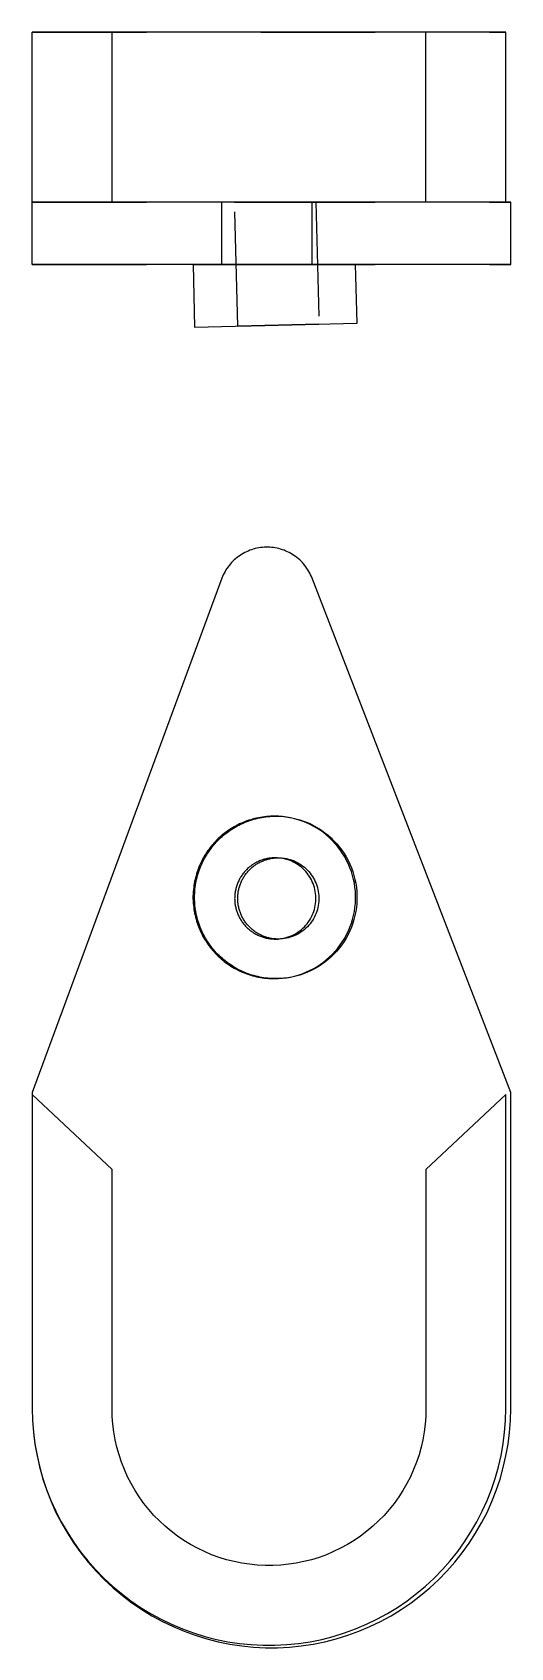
# Model space of a CAD drawing. Extents: x 0 to 1.57, y 0 to 1.41.
# Drawn here: x 0 to 0.418, y 0 to 1.413 of the extents above; entities that cross this region are included whole.
import ezdxf

# ---------------------------------------------------------------- set-up
doc = ezdxf.new("R2010")
doc.units = 0
doc.linetypes.add('HIDDEN', pattern=[0.04813, 0.032103, -0.016027])
for name, color, linetype in [('FRONT', 7, 'CONTINUOUS'), ('FRONT_HID', 7, 'HIDDEN'), ('TOP', 7, 'CONTINUOUS'), ('TOP_HID', 7, 'HIDDEN')]:
    doc.layers.add(name, color=color, linetype=linetype)

msp = doc.modelspace()

# ---------------------------------------------------------------- linework, layer by layer
at = {"layer": 'FRONT'}
for p, q in [((0, 1.264416), (0, 1.412854)), ((0.069737, 1.412854), (0, 1.412854)), ((0.344326, 1.412854), (0.069737, 1.412854)), ((0.069737, 1.264416), (0.069737, 1.412854)), ((0.414063, 1.412854), (0.344326, 1.412854)), ((0.344326, 1.264416), (0.344326, 1.412854)), ((0.414063, 1.264416), (0.414063, 1.412854)), ((0, 1.209729), (0, 1.264416)), ((0.165789, 1.264416), (0, 1.264416)), ((0.165789, 1.209729), (0.165789, 1.264416)), ((0.244737, 1.264416), (0.165789, 1.264416)), ((0.418421, 1.264416), (0.244737, 1.264416)), ((0.244737, 1.209729), (0.244737, 1.264416)), ((0.418421, 1.209729), (0.418421, 1.264416)), ((0.165789, 1.209729), (0, 1.209729)), ((0.140604, 1.209728), (0.140625, 1.209729)), ((0.140604, 1.209728), (0.141946, 1.155057)), ((0.244737, 1.209729), (0.165789, 1.209729)), ((0.418421, 1.209729), (0.244737, 1.209729)), ((0.284008, 1.158545), (0.282752, 1.209729)), ((0.141946, 1.155057), (0.284008, 1.158545))]:
    msp.add_line(p, q, dxfattribs=at)
at = {"layer": 'FRONT_HID', "linetype": 'HIDDEN'}
for p, q in [((0, 1.412854), (0.414063, 1.412854)), ((0, 1.264416), (0.418421, 1.264416)), ((0, 1.264416), (0.414063, 1.264416)), ((0.069737, 1.264416), (0, 1.264416)), ((0.344326, 1.264416), (0.069737, 1.264416)), ((0.179654, 1.155983), (0.176992, 1.264416)), ((0.176992, 1.264416), (0.248066, 1.264416)), ((0.248066, 1.264416), (0.176992, 1.264416)), ((0.248066, 1.264416), (0.250685, 1.157727)), ((0.414063, 1.264416), (0.344326, 1.264416)), ((0, 1.209729), (0.418421, 1.209729)), ((0.140625, 1.209729), (0.140604, 1.209728)), ((0.140625, 1.209729), (0.282752, 1.209729)), ((0.282752, 1.209729), (0.140625, 1.209729)), ((0.282752, 1.209729), (0.282752, 1.209729)), ((0.179654, 1.155983), (0.250685, 1.157727)), ((0.250685, 1.157727), (0.179654, 1.155983))]:
    msp.add_line(p, q, dxfattribs=at)
at = {"layer": 'TOP'}
for p, q in [((0.193313, 0.960821), (0.191773, 0.960335)), ((0.194871, 0.961247), (0.193313, 0.960821)), ((0.196444, 0.961614), (0.194871, 0.961247)), ((0.19803, 0.96192), (0.196444, 0.961614)), ((0.199626, 0.962166), (0.19803, 0.96192)), ((0.201231, 0.962351), (0.199626, 0.962166)), ((0.202842, 0.962474), (0.201231, 0.962351)), ((0.204456, 0.962536), (0.202842, 0.962474)), ((0.206071, 0.962536), (0.204456, 0.962536)), ((0.207685, 0.962474), (0.206071, 0.962536)), ((0.209295, 0.962351), (0.207685, 0.962474)), ((0.2109, 0.962166), (0.209295, 0.962351)), ((0.212496, 0.96192), (0.2109, 0.962166)), ((0.214082, 0.961614), (0.212496, 0.96192)), ((0.215655, 0.961247), (0.214082, 0.961614)), ((0.217213, 0.960821), (0.215655, 0.961247)), ((0.218754, 0.960335), (0.217213, 0.960821)), ((0.172195, 0.946627), (0.171212, 0.945345)), ((0.173227, 0.947869), (0.172195, 0.946627)), ((0.174305, 0.949072), (0.173227, 0.947869)), ((0.175428, 0.950233), (0.174305, 0.949072)), ((0.176595, 0.95135), (0.175428, 0.950233)), ((0.177803, 0.952421), (0.176595, 0.95135)), ((0.179052, 0.953446), (0.177803, 0.952421)), ((0.180339, 0.954422), (0.179052, 0.953446)), ((0.181662, 0.955349), (0.180339, 0.954422)), ((0.183019, 0.956224), (0.181662, 0.955349)), ((0.184409, 0.957047), (0.183019, 0.956224)), ((0.18583, 0.957816), (0.184409, 0.957047)), ((0.187278, 0.95853), (0.18583, 0.957816)), ((0.188753, 0.959189), (0.187278, 0.95853)), ((0.190252, 0.959791), (0.188753, 0.959189)), ((0.191773, 0.960335), (0.190252, 0.959791)), ((0.220274, 0.959791), (0.218754, 0.960335)), ((0.221773, 0.959189), (0.220274, 0.959791)), ((0.223248, 0.95853), (0.221773, 0.959189)), ((0.224697, 0.957816), (0.223248, 0.95853)), ((0.226117, 0.957047), (0.224697, 0.957816)), ((0.227507, 0.956224), (0.226117, 0.957047)), ((0.228864, 0.955349), (0.227507, 0.956224)), ((0.230188, 0.954422), (0.228864, 0.955349)), ((0.231474, 0.953446), (0.230188, 0.954422)), ((0.232723, 0.952421), (0.231474, 0.953446)), ((0.233931, 0.95135), (0.232723, 0.952421)), ((0.235098, 0.950233), (0.233931, 0.95135)), ((0.236221, 0.949072), (0.235098, 0.950233)), ((0.2373, 0.947869), (0.236221, 0.949072)), ((0.238331, 0.946627), (0.2373, 0.947869)), ((0.239314, 0.945345), (0.238331, 0.946627)), ((0.165789, 0.935461), (0, 0.485461)), ((0.166399, 0.936957), (0.165789, 0.935461)), ((0.167066, 0.938428), (0.166399, 0.936957)), ((0.167788, 0.939873), (0.167066, 0.938428)), ((0.168565, 0.941289), (0.167788, 0.939873)), ((0.169396, 0.942674), (0.168565, 0.941289)), ((0.170278, 0.944027), (0.169396, 0.942674)), ((0.171212, 0.945345), (0.170278, 0.944027)), ((0.240248, 0.944027), (0.239314, 0.945345)), ((0.241131, 0.942674), (0.240248, 0.944027)), ((0.241961, 0.941289), (0.241131, 0.942674)), ((0.242738, 0.939873), (0.241961, 0.941289)), ((0.24346, 0.938428), (0.242738, 0.939873)), ((0.244127, 0.936957), (0.24346, 0.938428)), ((0.244737, 0.935461), (0.244127, 0.936957)), ((0.418421, 0.485461), (0.244737, 0.935461)), ((0.185886, 0.678839), (0.185308, 0.678168)), ((0.18648, 0.679496), (0.185886, 0.678839)), ((0.187091, 0.680138), (0.18648, 0.679496)), ((0.187717, 0.680764), (0.187091, 0.680138)), ((0.187588, 0.677711), (0.188141, 0.678376)), ((0.188359, 0.681374), (0.187717, 0.680764)), ((0.188141, 0.678376), (0.188709, 0.679027)), ((0.189016, 0.681969), (0.188359, 0.681374)), ((0.188709, 0.679027), (0.189294, 0.679664)), ((0.189688, 0.682546), (0.189016, 0.681969)), ((0.189294, 0.679664), (0.189894, 0.680287)), ((0.190374, 0.683107), (0.189688, 0.682546)), ((0.189894, 0.680287), (0.190508, 0.680895)), ((0.191073, 0.683651), (0.190374, 0.683107)), ((0.190508, 0.680895), (0.191138, 0.681488)), ((0.191786, 0.684177), (0.191073, 0.683651)), ((0.191138, 0.681488), (0.191781, 0.682066)), ((0.191781, 0.682066), (0.192439, 0.682627)), ((0.192512, 0.684684), (0.191786, 0.684177)), ((0.192439, 0.682627), (0.19311, 0.683172)), ((0.19325, 0.685174), (0.192512, 0.684684)), ((0.19311, 0.683172), (0.193794, 0.683701)), ((0.194001, 0.685645), (0.19325, 0.685174)), ((0.193794, 0.683701), (0.194491, 0.684213)), ((0.194762, 0.686098), (0.194001, 0.685645)), ((0.194491, 0.684213), (0.1952, 0.684708)), ((0.195535, 0.686531), (0.194762, 0.686098)), ((0.1952, 0.684708), (0.195921, 0.685186)), ((0.196318, 0.686945), (0.195535, 0.686531)), ((0.195921, 0.685186), (0.196653, 0.685646)), ((0.197112, 0.687339), (0.196318, 0.686945)), ((0.196653, 0.685646), (0.197396, 0.686088)), ((0.197915, 0.687713), (0.197112, 0.687339)), ((0.197396, 0.686088), (0.19815, 0.686511)), ((0.198727, 0.688067), (0.197915, 0.687713)), ((0.19815, 0.686511), (0.198914, 0.686917)), ((0.199547, 0.688401), (0.198727, 0.688067)), ((0.198914, 0.686917), (0.199687, 0.687303)), ((0.200376, 0.688714), (0.199547, 0.688401)), ((0.199687, 0.687303), (0.20047, 0.687671)), ((0.201212, 0.689007), (0.200376, 0.688714)), ((0.20047, 0.687671), (0.201261, 0.688019)), ((0.202056, 0.689278), (0.201212, 0.689007)), ((0.201261, 0.688019), (0.202061, 0.688348)), ((0.202905, 0.689529), (0.202056, 0.689278)), ((0.202061, 0.688348), (0.202868, 0.688657)), ((0.202868, 0.688657), (0.203683, 0.688947)), ((0.203761, 0.689758), (0.202905, 0.689529)), ((0.203683, 0.688947), (0.204505, 0.689217)), ((0.204622, 0.689966), (0.203761, 0.689758)), ((0.204505, 0.689217), (0.205333, 0.689466)), ((0.205488, 0.690152), (0.204622, 0.689966)), ((0.205333, 0.689466), (0.206166, 0.689696)), ((0.206359, 0.690317), (0.205488, 0.690152)), ((0.206166, 0.689696), (0.207005, 0.689905)), ((0.207233, 0.690459), (0.206359, 0.690317)), ((0.207005, 0.689905), (0.207849, 0.690093)), ((0.208111, 0.690581), (0.207233, 0.690459)), ((0.207849, 0.690093), (0.208697, 0.690261)), ((0.208991, 0.69068), (0.208111, 0.690581)), ((0.208697, 0.690261), (0.209549, 0.690409)), ((0.209874, 0.690757), (0.208991, 0.69068)), ((0.209549, 0.690409), (0.210405, 0.690535)), ((0.210758, 0.690812), (0.209874, 0.690757)), ((0.210405, 0.690535), (0.211263, 0.690641)), ((0.211643, 0.690845), (0.210758, 0.690812)), ((0.211263, 0.690641), (0.212123, 0.690725)), ((0.212529, 0.690856), (0.211643, 0.690845)), ((0.212123, 0.690725), (0.212986, 0.690789)), ((0.2143, 0.690812), (0.212529, 0.690856)), ((0.212986, 0.690789), (0.213849, 0.690832)), ((0.216067, 0.69068), (0.2143, 0.690812)), ((0.217825, 0.690459), (0.216067, 0.69068)), ((0.219569, 0.690152), (0.217825, 0.690459)), ((0.221297, 0.689758), (0.219569, 0.690152)), ((0.223002, 0.689278), (0.221297, 0.689758)), ((0.224682, 0.688714), (0.223002, 0.689278)), ((0.226331, 0.688067), (0.224682, 0.688714)), ((0.227946, 0.687339), (0.226331, 0.688067)), ((0.229523, 0.686531), (0.227946, 0.687339)), ((0.231057, 0.685645), (0.229523, 0.686531)), ((0.232545, 0.684684), (0.231057, 0.685645)), ((0.233984, 0.683651), (0.232545, 0.684684)), ((0.23537, 0.682546), (0.233984, 0.683651)), ((0.236698, 0.681374), (0.23537, 0.682546)), ((0.237967, 0.680138), (0.236698, 0.681374)), ((0.239172, 0.678839), (0.237967, 0.680138)), ((0.240311, 0.677482), (0.239172, 0.678839)), ((0.178091, 0.664097), (0.177883, 0.663236)), ((0.17832, 0.664953), (0.178091, 0.664097)), ((0.178571, 0.665803), (0.17832, 0.664953)), ((0.178843, 0.666646), (0.178571, 0.665803)), ((0.179136, 0.667482), (0.178843, 0.666646)), ((0.179449, 0.668311), (0.179136, 0.667482)), ((0.179783, 0.669131), (0.179449, 0.668311)), ((0.180137, 0.669943), (0.179783, 0.669131)), ((0.180512, 0.670746), (0.180137, 0.669943)), ((0.180906, 0.671539), (0.180512, 0.670746)), ((0.180701, 0.663892), (0.180919, 0.664728)), ((0.181321, 0.672322), (0.180906, 0.671539)), ((0.180919, 0.664728), (0.181158, 0.665559)), ((0.181158, 0.665559), (0.181417, 0.666384)), ((0.181754, 0.673095), (0.181321, 0.672322)), ((0.181417, 0.666384), (0.181696, 0.667203)), ((0.181696, 0.667203), (0.181995, 0.668014)), ((0.182207, 0.673857), (0.181754, 0.673095)), ((0.181995, 0.668014), (0.182313, 0.668818)), ((0.182678, 0.674607), (0.182207, 0.673857)), ((0.182313, 0.668818), (0.182651, 0.669614)), ((0.182651, 0.669614), (0.183008, 0.670402)), ((0.183168, 0.675345), (0.182678, 0.674607)), ((0.183008, 0.670402), (0.183384, 0.67118)), ((0.183676, 0.67607), (0.183168, 0.675345)), ((0.183384, 0.67118), (0.183779, 0.671949)), ((0.184203, 0.676783), (0.183676, 0.67607)), ((0.183779, 0.671949), (0.184193, 0.672709)), ((0.184193, 0.672709), (0.184625, 0.673458)), ((0.184746, 0.677482), (0.184203, 0.676783)), ((0.184625, 0.673458), (0.185075, 0.674196)), ((0.185308, 0.678168), (0.184746, 0.677482)), ((0.185075, 0.674196), (0.185543, 0.674923)), ((0.185543, 0.674923), (0.186029, 0.675638)), ((0.186029, 0.675638), (0.186532, 0.676342)), ((0.186532, 0.676342), (0.187051, 0.677033)), ((0.187051, 0.677033), (0.187588, 0.677711)), ((0.241381, 0.67607), (0.240311, 0.677482)), ((0.24238, 0.674607), (0.241381, 0.67607)), ((0.243304, 0.673095), (0.24238, 0.674607)), ((0.244151, 0.671539), (0.243304, 0.673095)), ((0.24492, 0.669943), (0.244151, 0.671539)), ((0.245609, 0.668311), (0.24492, 0.669943)), ((0.246215, 0.666646), (0.245609, 0.668311)), ((0.246737, 0.664953), (0.246215, 0.666646)), ((0.247175, 0.663236), (0.246737, 0.664953)), ((0.177003, 0.656216), (0.176992, 0.65533)), ((0.176992, 0.65533), (0.177003, 0.654444)), ((0.177036, 0.657101), (0.177003, 0.656216)), ((0.177003, 0.654444), (0.177036, 0.653559)), ((0.177091, 0.657985), (0.177036, 0.657101)), ((0.177036, 0.653559), (0.177091, 0.652675)), ((0.177168, 0.658868), (0.177091, 0.657985)), ((0.177091, 0.652675), (0.177168, 0.651792)), ((0.177268, 0.659748), (0.177168, 0.658868)), ((0.177168, 0.651792), (0.177268, 0.650912)), ((0.177389, 0.660626), (0.177268, 0.659748)), ((0.177268, 0.650912), (0.177389, 0.650034)), ((0.177532, 0.6615), (0.177389, 0.660626)), ((0.177389, 0.650034), (0.177532, 0.64916)), ((0.177697, 0.66237), (0.177532, 0.6615)), ((0.177883, 0.663236), (0.177697, 0.66237)), ((0.179654, 0.65533), (0.179664, 0.656194)), ((0.179664, 0.654465), (0.179654, 0.65533)), ((0.179664, 0.656194), (0.179696, 0.657059)), ((0.179696, 0.653601), (0.179664, 0.654465)), ((0.179696, 0.657059), (0.179748, 0.657922)), ((0.179748, 0.652738), (0.179696, 0.653601)), ((0.179748, 0.657922), (0.179822, 0.658783)), ((0.179822, 0.651877), (0.179748, 0.652738)), ((0.179822, 0.658783), (0.179916, 0.659643)), ((0.179916, 0.651017), (0.179822, 0.651877)), ((0.179916, 0.659643), (0.180032, 0.6605)), ((0.180032, 0.65016), (0.179916, 0.651017)), ((0.180032, 0.6605), (0.180168, 0.661354)), ((0.180168, 0.649306), (0.180032, 0.65016)), ((0.180168, 0.661354), (0.180325, 0.662204)), ((0.180325, 0.662204), (0.180502, 0.66305)), ((0.180502, 0.66305), (0.180701, 0.663892)), ((0.247526, 0.6615), (0.247175, 0.663236)), ((0.24779, 0.659748), (0.247526, 0.6615)), ((0.247526, 0.64916), (0.24779, 0.650912)), ((0.247966, 0.657985), (0.24779, 0.659748)), ((0.24779, 0.650912), (0.247966, 0.652675)), ((0.248055, 0.656216), (0.247966, 0.657985)), ((0.247966, 0.652675), (0.248055, 0.654444)), ((0.248055, 0.654444), (0.248055, 0.656216)), ((0.177532, 0.64916), (0.177697, 0.648289)), ((0.177697, 0.648289), (0.177883, 0.647423)), ((0.177883, 0.647423), (0.178091, 0.646562)), ((0.178091, 0.646562), (0.17832, 0.645707)), ((0.17832, 0.645707), (0.178571, 0.644857)), ((0.178571, 0.644857), (0.178843, 0.644014)), ((0.178843, 0.644014), (0.179136, 0.643178)), ((0.179136, 0.643178), (0.179449, 0.642349)), ((0.179449, 0.642349), (0.179783, 0.641528)), ((0.179783, 0.641528), (0.180137, 0.640717)), ((0.180137, 0.640717), (0.180512, 0.639914)), ((0.180325, 0.648456), (0.180168, 0.649306)), ((0.180502, 0.64761), (0.180325, 0.648456)), ((0.180701, 0.646768), (0.180502, 0.64761)), ((0.180512, 0.639914), (0.180906, 0.63912)), ((0.180919, 0.645931), (0.180701, 0.646768)), ((0.180906, 0.63912), (0.181321, 0.638337)), ((0.181158, 0.6451), (0.180919, 0.645931)), ((0.181417, 0.644275), (0.181158, 0.6451)), ((0.181321, 0.638337), (0.181754, 0.637565)), ((0.181696, 0.643457), (0.181417, 0.644275)), ((0.181995, 0.642645), (0.181696, 0.643457)), ((0.181754, 0.637565), (0.182207, 0.636803)), ((0.182313, 0.641842), (0.181995, 0.642645)), ((0.182207, 0.636803), (0.182678, 0.636053)), ((0.182651, 0.641046), (0.182313, 0.641842)), ((0.183008, 0.640258), (0.182651, 0.641046)), ((0.182678, 0.636053), (0.183168, 0.635315)), ((0.183384, 0.63948), (0.183008, 0.640258)), ((0.183779, 0.638711), (0.183384, 0.63948)), ((0.184193, 0.637951), (0.183779, 0.638711)), ((0.184625, 0.637202), (0.184193, 0.637951)), ((0.185075, 0.636464), (0.184625, 0.637202)), ((0.185543, 0.635737), (0.185075, 0.636464)), ((0.241381, 0.63459), (0.24238, 0.636053)), ((0.24238, 0.636053), (0.243304, 0.637565)), ((0.243304, 0.637565), (0.244151, 0.63912)), ((0.244151, 0.63912), (0.24492, 0.640717)), ((0.24492, 0.640717), (0.245609, 0.642349)), ((0.245609, 0.642349), (0.246215, 0.644014)), ((0.246215, 0.644014), (0.246737, 0.645707)), ((0.246737, 0.645707), (0.247175, 0.647423)), ((0.247175, 0.647423), (0.247526, 0.64916)), ((0.183168, 0.635315), (0.183676, 0.63459)), ((0.183676, 0.63459), (0.184203, 0.633877)), ((0.184203, 0.633877), (0.184746, 0.633178)), ((0.184746, 0.633178), (0.185308, 0.632492)), ((0.185308, 0.632492), (0.185886, 0.631821)), ((0.186029, 0.635021), (0.185543, 0.635737)), ((0.185886, 0.631821), (0.18648, 0.631164)), ((0.186532, 0.634318), (0.186029, 0.635021)), ((0.18648, 0.631164), (0.187091, 0.630522)), ((0.187051, 0.633627), (0.186532, 0.634318)), ((0.187588, 0.632949), (0.187051, 0.633627)), ((0.187091, 0.630522), (0.187717, 0.629896)), ((0.188141, 0.632284), (0.187588, 0.632949)), ((0.187717, 0.629896), (0.188359, 0.629285)), ((0.188709, 0.631632), (0.188141, 0.632284)), ((0.188359, 0.629285), (0.189016, 0.628691)), ((0.189294, 0.630995), (0.188709, 0.631632)), ((0.189016, 0.628691), (0.189688, 0.628113)), ((0.189894, 0.630372), (0.189294, 0.630995)), ((0.189688, 0.628113), (0.190374, 0.627553)), ((0.190508, 0.629764), (0.189894, 0.630372)), ((0.190374, 0.627553), (0.191073, 0.627009)), ((0.191138, 0.629172), (0.190508, 0.629764)), ((0.191073, 0.627009), (0.191786, 0.626483)), ((0.191781, 0.628594), (0.191138, 0.629172)), ((0.192439, 0.628033), (0.191781, 0.628594)), ((0.191786, 0.626483), (0.192512, 0.625975)), ((0.19311, 0.627487), (0.192439, 0.628033)), ((0.192512, 0.625975), (0.19325, 0.625486)), ((0.193794, 0.626958), (0.19311, 0.627487)), ((0.19325, 0.625486), (0.194001, 0.625014)), ((0.194491, 0.626446), (0.193794, 0.626958)), ((0.194001, 0.625014), (0.194762, 0.624562)), ((0.1952, 0.625951), (0.194491, 0.626446)), ((0.194762, 0.624562), (0.195535, 0.624129)), ((0.195921, 0.625474), (0.1952, 0.625951)), ((0.195535, 0.624129), (0.196318, 0.623715)), ((0.196653, 0.625014), (0.195921, 0.625474)), ((0.196318, 0.623715), (0.197112, 0.623321)), ((0.197396, 0.624572), (0.196653, 0.625014)), ((0.197112, 0.623321), (0.197915, 0.622947)), ((0.19815, 0.624148), (0.197396, 0.624572)), ((0.197915, 0.622947), (0.198727, 0.622592)), ((0.198914, 0.623743), (0.19815, 0.624148)), ((0.198727, 0.622592), (0.199547, 0.622259)), ((0.199687, 0.623357), (0.198914, 0.623743)), ((0.199547, 0.622259), (0.200376, 0.621945)), ((0.20047, 0.622989), (0.199687, 0.623357)), ((0.200376, 0.621945), (0.201212, 0.621653)), ((0.201261, 0.622641), (0.20047, 0.622989)), ((0.202061, 0.622312), (0.201261, 0.622641)), ((0.202868, 0.622002), (0.202061, 0.622312)), ((0.203683, 0.621713), (0.202868, 0.622002)), ((0.204505, 0.621443), (0.203683, 0.621713)), ((0.223002, 0.621381), (0.224682, 0.621945)), ((0.224682, 0.621945), (0.226331, 0.622592)), ((0.226331, 0.622592), (0.227946, 0.623321)), ((0.227946, 0.623321), (0.229523, 0.624129)), ((0.229523, 0.624129), (0.231057, 0.625014)), ((0.231057, 0.625014), (0.232545, 0.625975)), ((0.232545, 0.625975), (0.233984, 0.627009)), ((0.233984, 0.627009), (0.23537, 0.628113)), ((0.23537, 0.628113), (0.236698, 0.629285)), ((0.236698, 0.629285), (0.237967, 0.630522)), ((0.237967, 0.630522), (0.239172, 0.631821)), ((0.239172, 0.631821), (0.240311, 0.633178)), ((0.240311, 0.633178), (0.241381, 0.63459)), ((0.201212, 0.621653), (0.202056, 0.621381)), ((0.202056, 0.621381), (0.202905, 0.621131)), ((0.202905, 0.621131), (0.203761, 0.620902)), ((0.203761, 0.620902), (0.204622, 0.620694)), ((0.205333, 0.621193), (0.204505, 0.621443)), ((0.204622, 0.620694), (0.205488, 0.620508)), ((0.206166, 0.620964), (0.205333, 0.621193)), ((0.205488, 0.620508), (0.206359, 0.620343)), ((0.207005, 0.620755), (0.206166, 0.620964)), ((0.206359, 0.620343), (0.207233, 0.6202)), ((0.207849, 0.620566), (0.207005, 0.620755)), ((0.207233, 0.6202), (0.208111, 0.620079)), ((0.208697, 0.620398), (0.207849, 0.620566)), ((0.208111, 0.620079), (0.208991, 0.61998)), ((0.209549, 0.620251), (0.208697, 0.620398)), ((0.208991, 0.61998), (0.209874, 0.619903)), ((0.210405, 0.620125), (0.209549, 0.620251)), ((0.209874, 0.619903), (0.210758, 0.619848)), ((0.211263, 0.620019), (0.210405, 0.620125)), ((0.210758, 0.619848), (0.211643, 0.619815)), ((0.212123, 0.619934), (0.211263, 0.620019)), ((0.211643, 0.619815), (0.212529, 0.619804)), ((0.212986, 0.619871), (0.212123, 0.619934)), ((0.212529, 0.619804), (0.2143, 0.619848)), ((0.213849, 0.619828), (0.212986, 0.619871)), ((0.2143, 0.619848), (0.216067, 0.61998)), ((0.216067, 0.61998), (0.217825, 0.6202)), ((0.217825, 0.6202), (0.219569, 0.620508)), ((0.219569, 0.620508), (0.221297, 0.620902)), ((0.221297, 0.620902), (0.223002, 0.621381)), ((0, 0.485461), (0, 0.483734)), ((0, 0.483734), (0, 0.209145)), ((0.069737, 0.418356), (0, 0.483734)), ((0.414063, 0.483734), (0.344326, 0.418356)), ((0.414063, 0.209145), (0.414063, 0.483734)), ((0.418421, 0.209145), (0.418421, 0.485461)), ((0.069737, 0.209145), (0.069737, 0.418356)), ((0.344326, 0.418356), (0.344326, 0.209145)), ((0, 0.209145), (0.00026, 0.198717)), ((0, 0.209145), (0.000257, 0.198826)), ((0.000257, 0.198826), (0.001029, 0.188532)), ((0.00026, 0.198717), (0.00104, 0.188315)), ((0.069908, 0.202302), (0.069737, 0.209145)), ((0.070419, 0.195475), (0.069908, 0.202302)), ((0.344155, 0.202302), (0.343643, 0.195475)), ((0.344326, 0.209145), (0.344155, 0.202302)), ((0.413034, 0.188532), (0.413805, 0.198826)), ((0.413805, 0.198826), (0.414063, 0.209145)), ((0.417381, 0.188315), (0.418161, 0.198717)), ((0.418161, 0.198717), (0.418421, 0.209145)), ((0.001029, 0.188532), (0.002312, 0.178289)), ((0.00104, 0.188315), (0.002337, 0.177964)), ((0.07127, 0.188683), (0.070419, 0.195475)), ((0.072459, 0.181941), (0.07127, 0.188683)), ((0.342792, 0.188683), (0.341603, 0.181941)), ((0.343643, 0.195475), (0.342792, 0.188683)), ((0.41175, 0.178289), (0.413034, 0.188532)), ((0.416084, 0.177964), (0.417381, 0.188315)), ((0.002312, 0.178289), (0.004105, 0.168123)), ((0.002337, 0.177964), (0.004148, 0.167691)), ((0.073982, 0.175267), (0.072459, 0.181941)), ((0.075836, 0.168677), (0.073982, 0.175267)), ((0.34008, 0.175267), (0.338226, 0.168677)), ((0.341603, 0.181941), (0.34008, 0.175267)), ((0.409958, 0.168123), (0.41175, 0.178289)), ((0.414273, 0.167691), (0.416084, 0.177964)), ((0.004105, 0.168123), (0.006402, 0.158059)), ((0.004148, 0.167691), (0.006469, 0.157521)), ((0.006402, 0.158059), (0.009198, 0.148122)), ((0.006469, 0.157521), (0.009295, 0.14748)), ((0.078017, 0.162188), (0.075836, 0.168677)), ((0.080518, 0.155816), (0.078017, 0.162188)), ((0.083333, 0.149576), (0.080518, 0.155816)), ((0.333545, 0.155816), (0.330729, 0.149576)), ((0.336046, 0.162188), (0.333545, 0.155816)), ((0.338226, 0.168677), (0.336046, 0.162188)), ((0.404865, 0.148122), (0.407661, 0.158059)), ((0.407661, 0.158059), (0.409958, 0.168123)), ((0.409126, 0.14748), (0.411952, 0.157521)), ((0.411952, 0.157521), (0.414273, 0.167691)), ((0.009198, 0.148122), (0.012486, 0.138337)), ((0.009295, 0.14748), (0.012617, 0.137591)), ((0.086456, 0.143484), (0.083333, 0.149576)), ((0.089879, 0.137555), (0.086456, 0.143484)), ((0.327606, 0.143484), (0.324183, 0.137555)), ((0.330729, 0.149576), (0.327606, 0.143484)), ((0.401577, 0.138337), (0.404865, 0.148122)), ((0.405804, 0.137591), (0.409126, 0.14748)), ((0.012486, 0.138337), (0.016257, 0.128727)), ((0.012617, 0.137591), (0.016428, 0.127881)), ((0.016257, 0.128727), (0.020503, 0.119318)), ((0.016428, 0.127881), (0.020718, 0.118372)), ((0.093593, 0.131805), (0.089879, 0.137555)), ((0.097589, 0.126247), (0.093593, 0.131805)), ((0.320469, 0.131805), (0.316473, 0.126247)), ((0.324183, 0.137555), (0.320469, 0.131805)), ((0.39356, 0.119318), (0.397806, 0.128727)), ((0.397703, 0.118372), (0.401993, 0.127881)), ((0.397806, 0.128727), (0.401577, 0.138337)), ((0.401993, 0.127881), (0.405804, 0.137591)), ((0.020503, 0.119318), (0.025212, 0.110132)), ((0.020718, 0.118372), (0.025477, 0.10909)), ((0.101858, 0.120894), (0.097589, 0.126247)), ((0.106387, 0.115762), (0.101858, 0.120894)), ((0.111167, 0.110861), (0.106387, 0.115762)), ((0.307675, 0.115762), (0.302895, 0.110861)), ((0.312205, 0.120894), (0.307675, 0.115762)), ((0.316473, 0.126247), (0.312205, 0.120894)), ((0.388851, 0.110132), (0.39356, 0.119318)), ((0.392944, 0.10909), (0.397703, 0.118372)), ((0.025212, 0.110132), (0.030373, 0.101192)), ((0.025477, 0.10909), (0.030693, 0.100056)), ((0.030373, 0.101192), (0.035974, 0.092521)), ((0.030693, 0.100056), (0.036353, 0.091293)), ((0.116185, 0.106205), (0.111167, 0.110861)), ((0.12143, 0.101804), (0.116185, 0.106205)), ((0.126887, 0.097671), (0.12143, 0.101804)), ((0.292633, 0.101804), (0.287176, 0.097671)), ((0.297877, 0.106205), (0.292633, 0.101804)), ((0.302895, 0.110861), (0.297877, 0.106205)), ((0.378088, 0.092521), (0.383689, 0.101192)), ((0.382068, 0.091293), (0.387728, 0.100056)), ((0.383689, 0.101192), (0.388851, 0.110132)), ((0.387728, 0.100056), (0.392944, 0.10909)), ((0.035974, 0.092521), (0.042, 0.084139)), ((0.036353, 0.091293), (0.042442, 0.082823)), ((0.132543, 0.093815), (0.126887, 0.097671)), ((0.138384, 0.090245), (0.132543, 0.093815)), ((0.144396, 0.086971), (0.138384, 0.090245)), ((0.150564, 0.084001), (0.144396, 0.086971)), ((0.269666, 0.086971), (0.263499, 0.084001)), ((0.275678, 0.090245), (0.269666, 0.086971)), ((0.28152, 0.093815), (0.275678, 0.090245)), ((0.287176, 0.097671), (0.28152, 0.093815)), ((0.372063, 0.084139), (0.378088, 0.092521)), ((0.375979, 0.082823), (0.382068, 0.091293)), ((0.042, 0.084139), (0.048436, 0.076068)), ((0.042442, 0.082823), (0.048946, 0.074668)), ((0.048436, 0.076068), (0.055267, 0.068328)), ((0.048946, 0.074668), (0.055848, 0.066846)), ((0.156872, 0.081342), (0.150564, 0.084001)), ((0.163305, 0.079), (0.156872, 0.081342)), ((0.169846, 0.076983), (0.163305, 0.079)), ((0.17648, 0.075293), (0.169846, 0.076983)), ((0.18319, 0.073937), (0.17648, 0.075293)), ((0.18996, 0.072917), (0.18319, 0.073937)), ((0.196771, 0.072235), (0.18996, 0.072917)), ((0.203608, 0.071894), (0.196771, 0.072235)), ((0.210454, 0.071894), (0.203608, 0.071894)), ((0.217291, 0.072235), (0.210454, 0.071894)), ((0.224103, 0.072917), (0.217291, 0.072235)), ((0.230872, 0.073937), (0.224103, 0.072917)), ((0.237582, 0.075293), (0.230872, 0.073937)), ((0.244216, 0.076983), (0.237582, 0.075293)), ((0.250758, 0.079), (0.244216, 0.076983)), ((0.257191, 0.081342), (0.250758, 0.079)), ((0.263499, 0.084001), (0.257191, 0.081342)), ((0.358796, 0.068328), (0.365626, 0.076068)), ((0.362573, 0.066846), (0.369475, 0.074668)), ((0.365626, 0.076068), (0.372063, 0.084139)), ((0.369475, 0.074668), (0.375979, 0.082823)), ((0.055267, 0.068328), (0.062474, 0.060939)), ((0.055848, 0.066846), (0.063132, 0.059379)), ((0.062474, 0.060939), (0.070042, 0.053917)), ((0.063132, 0.059379), (0.070779, 0.052283)), ((0.344021, 0.053917), (0.351588, 0.060939)), ((0.347642, 0.052283), (0.355289, 0.059379)), ((0.351588, 0.060939), (0.358796, 0.068328)), ((0.355289, 0.059379), (0.362573, 0.066846)), ((0.070042, 0.053917), (0.077949, 0.047282)), ((0.070779, 0.052283), (0.07877, 0.045578)), ((0.077949, 0.047282), (0.086178, 0.041049)), ((0.07877, 0.045578), (0.087085, 0.03928)), ((0.327884, 0.041049), (0.336113, 0.047282)), ((0.331336, 0.03928), (0.339651, 0.045578)), ((0.336113, 0.047282), (0.344021, 0.053917)), ((0.339651, 0.045578), (0.347642, 0.052283)), ((0.086178, 0.041049), (0.094707, 0.035234)), ((0.087085, 0.03928), (0.095704, 0.033403)), ((0.094707, 0.035234), (0.103516, 0.029851)), ((0.095704, 0.033403), (0.104605, 0.027964)), ((0.103516, 0.029851), (0.112581, 0.024914)), ((0.301481, 0.024914), (0.310547, 0.029851)), ((0.310547, 0.029851), (0.319355, 0.035234)), ((0.313816, 0.027964), (0.322717, 0.033403)), ((0.319355, 0.035234), (0.327884, 0.041049)), ((0.322717, 0.033403), (0.331336, 0.03928)), ((0.104605, 0.027964), (0.113766, 0.022975)), ((0.112581, 0.024914), (0.121882, 0.020435)), ((0.113766, 0.022975), (0.123165, 0.018449)), ((0.121882, 0.020435), (0.131394, 0.016426)), ((0.123165, 0.018449), (0.132777, 0.014397)), ((0.131394, 0.016426), (0.141095, 0.012895)), ((0.132777, 0.014397), (0.14258, 0.010829)), ((0.272968, 0.012895), (0.282668, 0.016426)), ((0.275841, 0.010829), (0.285644, 0.014397)), ((0.282668, 0.016426), (0.292181, 0.020435)), ((0.285644, 0.014397), (0.295256, 0.018449)), ((0.292181, 0.020435), (0.301481, 0.024914)), ((0.295256, 0.018449), (0.304655, 0.022975)), ((0.304655, 0.022975), (0.313816, 0.027964)), ((0.141095, 0.012895), (0.150959, 0.009852)), ((0.14258, 0.010829), (0.152548, 0.007754)), ((0.150959, 0.009852), (0.160962, 0.007305)), ((0.152548, 0.007754), (0.162657, 0.00518)), ((0.160962, 0.007305), (0.171081, 0.00526)), ((0.162657, 0.00518), (0.172881, 0.003113)), ((0.171081, 0.00526), (0.181288, 0.003721)), ((0.172881, 0.003113), (0.183197, 0.001559)), ((0.181288, 0.003721), (0.19156, 0.002693)), ((0.183197, 0.001559), (0.193576, 0.00052)), ((0.19156, 0.002693), (0.20187, 0.002179)), ((0.193576, 0.00052), (0.203995, 0)), ((0.20187, 0.002179), (0.212193, 0.002179)), ((0.203995, 0), (0.214426, 0)), ((0.212193, 0.002179), (0.222503, 0.002693)), ((0.214426, 0), (0.224845, 0.00052)), ((0.222503, 0.002693), (0.232774, 0.003721)), ((0.224845, 0.00052), (0.235225, 0.001559)), ((0.232774, 0.003721), (0.242982, 0.00526)), ((0.235225, 0.001559), (0.24554, 0.003113)), ((0.242982, 0.00526), (0.2531, 0.007305)), ((0.24554, 0.003113), (0.255764, 0.00518)), ((0.2531, 0.007305), (0.263104, 0.009852)), ((0.255764, 0.00518), (0.265873, 0.007754)), ((0.263104, 0.009852), (0.272968, 0.012895)), ((0.265873, 0.007754), (0.275841, 0.010829))]:
    msp.add_line(p, q, dxfattribs=at)
at = {"layer": 'TOP_HID', "linetype": 'HIDDEN'}
for p, q in [((0.182879, 0.72116), (0.181293, 0.720434)), ((0.182154, 0.720216), (0.183759, 0.720965)), ((0.184482, 0.721847), (0.182879, 0.72116)), ((0.183759, 0.720965), (0.185382, 0.721674)), ((0.186102, 0.722495), (0.184482, 0.721847)), ((0.185382, 0.721674), (0.187023, 0.722341)), ((0.187737, 0.723102), (0.186102, 0.722495)), ((0.187023, 0.722341), (0.18868, 0.722968)), ((0.189386, 0.723669), (0.187737, 0.723102)), ((0.18868, 0.722968), (0.190351, 0.723553)), ((0.191049, 0.724196), (0.189386, 0.723669)), ((0.190351, 0.723553), (0.192037, 0.724097)), ((0.192724, 0.724681), (0.191049, 0.724196)), ((0.192037, 0.724097), (0.193736, 0.724598)), ((0.19441, 0.725126), (0.192724, 0.724681)), ((0.193736, 0.724598), (0.195447, 0.725057)), ((0.196107, 0.725528), (0.19441, 0.725126)), ((0.195447, 0.725057), (0.197169, 0.725472)), ((0.197814, 0.725889), (0.196107, 0.725528)), ((0.197169, 0.725472), (0.1989, 0.725845)), ((0.199528, 0.726209), (0.197814, 0.725889)), ((0.1989, 0.725845), (0.200641, 0.726175)), ((0.20125, 0.726486), (0.199528, 0.726209)), ((0.200641, 0.726175), (0.202389, 0.726461)), ((0.202979, 0.72672), (0.20125, 0.726486)), ((0.202389, 0.726461), (0.204143, 0.726703)), ((0.204712, 0.726912), (0.202979, 0.72672)), ((0.204143, 0.726703), (0.205903, 0.726901)), ((0.20645, 0.727062), (0.204712, 0.726912)), ((0.205903, 0.726901), (0.207668, 0.727056)), ((0.208191, 0.727169), (0.20645, 0.727062)), ((0.207668, 0.727056), (0.209436, 0.727166)), ((0.209934, 0.727233), (0.208191, 0.727169)), ((0.209436, 0.727166), (0.211206, 0.727232)), ((0.211678, 0.727254), (0.209934, 0.727233)), ((0.211206, 0.727232), (0.212977, 0.727254)), ((0.21522, 0.727166), (0.211678, 0.727254)), ((0.212977, 0.727254), (0.211678, 0.727254)), ((0.212977, 0.727254), (0.216518, 0.727166)), ((0.218753, 0.726901), (0.21522, 0.727166)), ((0.216518, 0.727166), (0.22005, 0.726901)), ((0.222269, 0.726461), (0.218753, 0.726901)), ((0.22005, 0.726901), (0.223565, 0.726461)), ((0.225759, 0.725846), (0.222269, 0.726461)), ((0.223565, 0.726461), (0.227054, 0.725845)), ((0.229213, 0.725058), (0.225759, 0.725846)), ((0.227054, 0.725845), (0.230507, 0.725057)), ((0.232624, 0.724099), (0.229213, 0.725058)), ((0.230507, 0.725057), (0.233917, 0.724097)), ((0.235983, 0.722971), (0.232624, 0.724099)), ((0.233917, 0.724097), (0.237274, 0.722968)), ((0.239282, 0.721677), (0.235983, 0.722971)), ((0.237274, 0.722968), (0.240571, 0.721674)), ((0.242512, 0.72022), (0.239282, 0.721677)), ((0.240571, 0.721674), (0.2438, 0.720216)), ((0.161424, 0.706447), (0.160206, 0.705199)), ((0.162673, 0.707665), (0.161424, 0.706447)), ((0.162124, 0.705809), (0.163376, 0.707062)), ((0.163951, 0.708852), (0.162673, 0.707665)), ((0.163376, 0.707062), (0.16466, 0.708283)), ((0.165258, 0.710007), (0.163951, 0.708852)), ((0.16466, 0.708283), (0.165973, 0.709472)), ((0.166593, 0.711129), (0.165258, 0.710007)), ((0.165973, 0.709472), (0.167315, 0.710628)), ((0.167955, 0.712219), (0.166593, 0.711129)), ((0.167315, 0.710628), (0.168686, 0.71175)), ((0.169343, 0.713275), (0.167955, 0.712219)), ((0.168686, 0.71175), (0.170084, 0.712837)), ((0.170757, 0.714296), (0.169343, 0.713275)), ((0.170084, 0.712837), (0.171509, 0.713889)), ((0.172195, 0.715283), (0.170757, 0.714296)), ((0.171509, 0.713889), (0.17296, 0.714905)), ((0.173657, 0.716233), (0.172195, 0.715283)), ((0.17296, 0.714905), (0.174435, 0.715885)), ((0.175142, 0.717148), (0.173657, 0.716233)), ((0.174435, 0.715885), (0.175935, 0.716828)), ((0.176649, 0.718026), (0.175142, 0.717148)), ((0.175935, 0.716828), (0.177457, 0.717733)), ((0.178177, 0.718867), (0.176649, 0.718026)), ((0.177457, 0.717733), (0.179002, 0.7186)), ((0.179726, 0.71967), (0.178177, 0.718867)), ((0.179002, 0.7186), (0.180568, 0.719427)), ((0.181293, 0.720434), (0.179726, 0.71967)), ((0.180568, 0.719427), (0.182154, 0.720216)), ((0.245665, 0.718604), (0.242512, 0.72022)), ((0.2438, 0.720216), (0.246952, 0.7186)), ((0.248734, 0.716833), (0.245665, 0.718604)), ((0.246952, 0.7186), (0.250019, 0.716828)), ((0.251711, 0.714911), (0.248734, 0.716833)), ((0.250019, 0.716828), (0.252994, 0.714905)), ((0.254588, 0.712843), (0.251711, 0.714911)), ((0.252994, 0.714905), (0.25587, 0.712837)), ((0.257359, 0.710635), (0.254588, 0.712843)), ((0.25587, 0.712837), (0.258639, 0.710628)), ((0.260016, 0.708291), (0.257359, 0.710635)), ((0.258639, 0.710628), (0.261294, 0.708283)), ((0.262553, 0.705817), (0.260016, 0.708291)), ((0.261294, 0.708283), (0.26383, 0.705809)), ((0.150718, 0.692734), (0.149839, 0.691227)), ((0.151633, 0.694219), (0.150718, 0.692734)), ((0.15146, 0.691724), (0.152364, 0.693247)), ((0.152584, 0.69568), (0.151633, 0.694219)), ((0.152364, 0.693247), (0.153306, 0.694747)), ((0.153571, 0.697118), (0.152584, 0.69568)), ((0.153306, 0.694747), (0.154285, 0.696223)), ((0.154593, 0.698532), (0.153571, 0.697118)), ((0.154285, 0.696223), (0.155301, 0.697674)), ((0.15565, 0.69992), (0.154593, 0.698532)), ((0.155301, 0.697674), (0.156353, 0.6991)), ((0.15674, 0.701281), (0.15565, 0.69992)), ((0.156353, 0.6991), (0.157439, 0.700498)), ((0.157863, 0.702615), (0.15674, 0.701281)), ((0.157439, 0.700498), (0.15856, 0.701869)), ((0.159019, 0.703922), (0.157863, 0.702615)), ((0.15856, 0.701869), (0.159716, 0.703212)), ((0.160206, 0.705199), (0.159019, 0.703922)), ((0.159716, 0.703212), (0.160904, 0.704526)), ((0.160904, 0.704526), (0.162124, 0.705809)), ((0.264964, 0.70322), (0.262553, 0.705817)), ((0.26383, 0.705809), (0.266238, 0.703212)), ((0.267242, 0.700506), (0.264964, 0.70322)), ((0.266238, 0.703212), (0.268515, 0.700498)), ((0.269382, 0.697682), (0.267242, 0.700506)), ((0.268515, 0.700498), (0.270653, 0.697674)), ((0.271379, 0.694755), (0.269382, 0.697682)), ((0.270653, 0.697674), (0.272648, 0.694747)), ((0.273227, 0.691732), (0.271379, 0.694755)), ((0.272648, 0.694747), (0.274494, 0.691724)), ((0.144192, 0.678492), (0.143665, 0.67683)), ((0.144759, 0.680142), (0.144192, 0.678492)), ((0.145367, 0.681776), (0.144759, 0.680142)), ((0.145101, 0.677142), (0.145643, 0.678828)), ((0.146015, 0.683396), (0.145367, 0.681776)), ((0.145643, 0.678828), (0.146228, 0.6805)), ((0.146703, 0.684999), (0.146015, 0.683396)), ((0.146228, 0.6805), (0.146854, 0.682157)), ((0.147429, 0.686584), (0.146703, 0.684999)), ((0.146854, 0.682157), (0.147522, 0.683798)), ((0.148194, 0.688151), (0.147429, 0.686584)), ((0.147522, 0.683798), (0.14823, 0.685421)), ((0.148998, 0.689699), (0.148194, 0.688151)), ((0.14823, 0.685421), (0.148978, 0.687027)), ((0.148978, 0.687027), (0.149766, 0.688613)), ((0.149839, 0.691227), (0.148998, 0.689699)), ((0.149766, 0.688613), (0.150594, 0.690179)), ((0.150594, 0.690179), (0.15146, 0.691724)), ((0.212529, 0.690856), (0.215169, 0.690856)), ((0.213849, 0.690832), (0.215169, 0.690856)), ((0.215169, 0.690856), (0.21694, 0.690812)), ((0.21694, 0.690812), (0.218706, 0.69068)), ((0.218706, 0.69068), (0.220463, 0.690459)), ((0.220463, 0.690459), (0.222208, 0.690152)), ((0.222208, 0.690152), (0.223934, 0.689757)), ((0.223934, 0.689757), (0.225639, 0.689277)), ((0.225639, 0.689277), (0.227318, 0.688713)), ((0.227318, 0.688713), (0.228967, 0.688066)), ((0.228967, 0.688066), (0.230581, 0.687337)), ((0.230581, 0.687337), (0.232157, 0.686529)), ((0.232157, 0.686529), (0.23369, 0.685643)), ((0.23369, 0.685643), (0.235178, 0.684682)), ((0.235178, 0.684682), (0.236616, 0.683647)), ((0.236616, 0.683647), (0.238, 0.682543)), ((0.238, 0.682543), (0.239328, 0.681371)), ((0.239328, 0.681371), (0.240596, 0.680134)), ((0.240596, 0.680134), (0.2418, 0.678835)), ((0.2418, 0.678835), (0.242938, 0.677478)), ((0.274922, 0.688621), (0.273227, 0.691732)), ((0.274494, 0.691724), (0.276188, 0.688613)), ((0.27646, 0.685428), (0.274922, 0.688621)), ((0.276188, 0.688613), (0.277724, 0.685421)), ((0.277837, 0.682164), (0.27646, 0.685428)), ((0.277724, 0.685421), (0.279099, 0.682157)), ((0.27905, 0.678834), (0.277837, 0.682164)), ((0.280094, 0.675448), (0.27905, 0.678834)), ((0.279099, 0.682157), (0.28031, 0.678828)), ((0.28031, 0.678828), (0.281354, 0.675443)), ((0.141138, 0.6649), (0.140946, 0.663167)), ((0.141373, 0.666629), (0.141138, 0.6649)), ((0.14165, 0.668351), (0.141373, 0.666629)), ((0.14197, 0.670065), (0.14165, 0.668351)), ((0.142331, 0.671771), (0.14197, 0.670065)), ((0.142299, 0.663275), (0.142497, 0.665035)), ((0.142734, 0.673468), (0.142331, 0.671771)), ((0.142497, 0.665035), (0.142739, 0.66679)), ((0.143179, 0.675155), (0.142734, 0.673468)), ((0.142739, 0.66679), (0.143025, 0.668538)), ((0.143025, 0.668538), (0.143354, 0.670278)), ((0.143665, 0.67683), (0.143179, 0.675155)), ((0.143354, 0.670278), (0.143726, 0.67201)), ((0.143726, 0.67201), (0.144142, 0.673732)), ((0.144142, 0.673732), (0.1446, 0.675443)), ((0.1446, 0.675443), (0.145101, 0.677142)), ((0.242938, 0.677478), (0.244007, 0.676066)), ((0.244007, 0.676066), (0.245005, 0.674602)), ((0.245005, 0.674602), (0.245928, 0.673091)), ((0.245928, 0.673091), (0.246775, 0.671535)), ((0.246775, 0.671535), (0.247543, 0.66994)), ((0.247543, 0.66994), (0.248231, 0.668307)), ((0.248231, 0.668307), (0.248836, 0.666643)), ((0.248836, 0.666643), (0.249358, 0.66495)), ((0.249358, 0.66495), (0.249795, 0.663234)), ((0.280969, 0.672015), (0.280094, 0.675448)), ((0.281672, 0.668542), (0.280969, 0.672015)), ((0.281354, 0.675443), (0.282228, 0.67201)), ((0.2822, 0.665038), (0.281672, 0.668542)), ((0.282553, 0.661512), (0.2822, 0.665038)), ((0.282228, 0.67201), (0.282929, 0.668538)), ((0.282929, 0.668538), (0.283457, 0.665035)), ((0.283457, 0.665035), (0.28381, 0.661511)), ((0.140604, 0.656202), (0.140625, 0.657945)), ((0.140625, 0.654458), (0.140604, 0.656202)), ((0.140689, 0.659688), (0.140625, 0.657945)), ((0.140625, 0.654458), (0.140625, 0.657945)), ((0.140625, 0.654458), (0.140689, 0.652715)), ((0.140796, 0.661429), (0.140689, 0.659688)), ((0.140689, 0.652715), (0.140796, 0.650974)), ((0.140946, 0.663167), (0.140796, 0.661429)), ((0.140796, 0.650974), (0.140946, 0.649237)), ((0.141946, 0.656202), (0.141968, 0.657973)), ((0.141968, 0.654431), (0.141946, 0.656202)), ((0.141968, 0.657973), (0.142034, 0.659743)), ((0.142034, 0.652661), (0.141968, 0.654431)), ((0.142034, 0.659743), (0.142144, 0.661511)), ((0.142144, 0.650893), (0.142034, 0.652661)), ((0.142144, 0.661511), (0.142299, 0.663275)), ((0.142299, 0.649128), (0.142144, 0.650893)), ((0.249795, 0.663234), (0.250146, 0.661498)), ((0.250146, 0.661498), (0.250409, 0.659747)), ((0.250409, 0.650913), (0.250146, 0.649162)), ((0.250409, 0.659747), (0.250586, 0.657984)), ((0.250586, 0.652675), (0.250409, 0.650913)), ((0.250586, 0.657984), (0.250674, 0.656215)), ((0.250674, 0.654444), (0.250586, 0.652675)), ((0.250674, 0.656215), (0.250674, 0.654444)), ((0.2822, 0.647365), (0.282553, 0.650891)), ((0.28273, 0.657973), (0.282553, 0.661512)), ((0.282553, 0.650891), (0.28273, 0.65443)), ((0.28273, 0.65443), (0.28273, 0.657973)), ((0.28381, 0.650893), (0.283457, 0.647368)), ((0.28381, 0.661511), (0.283986, 0.657973)), ((0.283986, 0.654431), (0.28381, 0.650893)), ((0.283986, 0.657973), (0.283986, 0.654431)), ((0.140946, 0.649237), (0.141138, 0.647503)), ((0.141138, 0.647503), (0.141373, 0.645775)), ((0.141373, 0.645775), (0.14165, 0.644053)), ((0.14165, 0.644053), (0.14197, 0.642338)), ((0.14197, 0.642338), (0.142331, 0.640632)), ((0.142497, 0.647368), (0.142299, 0.649128)), ((0.142331, 0.640632), (0.142734, 0.638935)), ((0.142739, 0.645613), (0.142497, 0.647368)), ((0.142734, 0.638935), (0.143179, 0.637249)), ((0.143025, 0.643865), (0.142739, 0.645613)), ((0.143354, 0.642125), (0.143025, 0.643865)), ((0.143179, 0.637249), (0.143665, 0.635574)), ((0.143726, 0.640393), (0.143354, 0.642125)), ((0.144142, 0.638671), (0.143726, 0.640393)), ((0.1446, 0.63696), (0.144142, 0.638671)), ((0.145101, 0.635261), (0.1446, 0.63696)), ((0.245005, 0.636057), (0.244007, 0.634594)), ((0.245928, 0.637569), (0.245005, 0.636057)), ((0.246775, 0.639124), (0.245928, 0.637569)), ((0.247543, 0.64072), (0.246775, 0.639124)), ((0.248231, 0.642352), (0.247543, 0.64072)), ((0.248836, 0.644017), (0.248231, 0.642352)), ((0.249358, 0.645709), (0.248836, 0.644017)), ((0.249795, 0.647426), (0.249358, 0.645709)), ((0.250146, 0.649162), (0.249795, 0.647426)), ((0.27905, 0.633569), (0.280094, 0.636955)), ((0.280094, 0.636955), (0.280969, 0.640389)), ((0.281354, 0.63696), (0.28031, 0.633575)), ((0.280969, 0.640389), (0.281672, 0.643862)), ((0.282228, 0.640393), (0.281354, 0.63696)), ((0.281672, 0.643862), (0.2822, 0.647365)), ((0.282929, 0.643865), (0.282228, 0.640393)), ((0.283457, 0.647368), (0.282929, 0.643865)), ((0.143665, 0.635574), (0.144192, 0.633911)), ((0.144192, 0.633911), (0.144759, 0.632262)), ((0.144759, 0.632262), (0.145367, 0.630627)), ((0.145643, 0.633575), (0.145101, 0.635261)), ((0.145367, 0.630627), (0.146015, 0.629008)), ((0.146228, 0.631904), (0.145643, 0.633575)), ((0.146015, 0.629008), (0.146703, 0.627405)), ((0.146854, 0.630247), (0.146228, 0.631904)), ((0.146703, 0.627405), (0.147429, 0.625819)), ((0.147522, 0.628606), (0.146854, 0.630247)), ((0.147429, 0.625819), (0.148194, 0.624252)), ((0.14823, 0.626982), (0.147522, 0.628606)), ((0.148194, 0.624252), (0.148998, 0.622704)), ((0.148978, 0.625377), (0.14823, 0.626982)), ((0.149766, 0.623791), (0.148978, 0.625377)), ((0.148998, 0.622704), (0.149839, 0.621176)), ((0.150594, 0.622224), (0.149766, 0.623791)), ((0.15146, 0.620679), (0.150594, 0.622224)), ((0.227318, 0.621947), (0.225639, 0.621382)), ((0.228967, 0.622594), (0.227318, 0.621947)), ((0.230581, 0.623323), (0.228967, 0.622594)), ((0.232157, 0.624131), (0.230581, 0.623323)), ((0.23369, 0.625017), (0.232157, 0.624131)), ((0.235178, 0.625978), (0.23369, 0.625017)), ((0.236616, 0.627012), (0.235178, 0.625978)), ((0.238, 0.628117), (0.236616, 0.627012)), ((0.239328, 0.629289), (0.238, 0.628117)), ((0.240596, 0.630526), (0.239328, 0.629289)), ((0.2418, 0.631825), (0.240596, 0.630526)), ((0.242938, 0.633182), (0.2418, 0.631825)), ((0.244007, 0.634594), (0.242938, 0.633182)), ((0.273227, 0.620671), (0.274922, 0.623783)), ((0.276188, 0.623791), (0.274494, 0.620679)), ((0.274922, 0.623783), (0.27646, 0.626975)), ((0.277724, 0.626982), (0.276188, 0.623791)), ((0.27646, 0.626975), (0.277837, 0.63024)), ((0.279099, 0.630247), (0.277724, 0.626982)), ((0.277837, 0.63024), (0.27905, 0.633569)), ((0.28031, 0.633575), (0.279099, 0.630247)), ((0.149839, 0.621176), (0.150718, 0.619669)), ((0.150718, 0.619669), (0.151633, 0.618185)), ((0.152364, 0.619156), (0.15146, 0.620679)), ((0.151633, 0.618185), (0.152584, 0.616723)), ((0.153306, 0.617656), (0.152364, 0.619156)), ((0.152584, 0.616723), (0.153571, 0.615285)), ((0.154285, 0.61618), (0.153306, 0.617656)), ((0.153571, 0.615285), (0.154593, 0.613872)), ((0.155301, 0.614729), (0.154285, 0.61618)), ((0.154593, 0.613872), (0.15565, 0.612484)), ((0.156353, 0.613304), (0.155301, 0.614729)), ((0.15565, 0.612484), (0.15674, 0.611122)), ((0.157439, 0.611905), (0.156353, 0.613304)), ((0.15674, 0.611122), (0.157863, 0.609788)), ((0.15856, 0.610534), (0.157439, 0.611905)), ((0.157863, 0.609788), (0.159019, 0.608482)), ((0.159716, 0.609191), (0.15856, 0.610534)), ((0.159019, 0.608482), (0.160206, 0.607204)), ((0.160904, 0.607878), (0.159716, 0.609191)), ((0.162124, 0.606594), (0.160904, 0.607878)), ((0.212529, 0.619804), (0.215169, 0.619804)), ((0.215169, 0.619804), (0.213849, 0.619828)), ((0.21694, 0.619848), (0.215169, 0.619804)), ((0.218706, 0.61998), (0.21694, 0.619848)), ((0.220463, 0.6202), (0.218706, 0.61998)), ((0.222208, 0.620508), (0.220463, 0.6202)), ((0.223934, 0.620902), (0.222208, 0.620508)), ((0.225639, 0.621382), (0.223934, 0.620902)), ((0.262553, 0.606586), (0.264964, 0.609183)), ((0.266238, 0.609191), (0.26383, 0.606594)), ((0.264964, 0.609183), (0.267242, 0.611897)), ((0.268515, 0.611905), (0.266238, 0.609191)), ((0.267242, 0.611897), (0.269382, 0.614721)), ((0.270653, 0.614729), (0.268515, 0.611905)), ((0.269382, 0.614721), (0.271379, 0.617648)), ((0.272648, 0.617656), (0.270653, 0.614729)), ((0.271379, 0.617648), (0.273227, 0.620671)), ((0.274494, 0.620679), (0.272648, 0.617656)), ((0.160206, 0.607204), (0.161424, 0.605956)), ((0.161424, 0.605956), (0.162673, 0.604738)), ((0.163376, 0.605341), (0.162124, 0.606594)), ((0.162673, 0.604738), (0.163951, 0.603552)), ((0.16466, 0.60412), (0.163376, 0.605341)), ((0.163951, 0.603552), (0.165258, 0.602397)), ((0.165973, 0.602931), (0.16466, 0.60412)), ((0.165258, 0.602397), (0.166593, 0.601274)), ((0.167315, 0.601776), (0.165973, 0.602931)), ((0.166593, 0.601274), (0.167955, 0.600185)), ((0.168686, 0.600654), (0.167315, 0.601776)), ((0.167955, 0.600185), (0.169343, 0.599129)), ((0.170084, 0.599566), (0.168686, 0.600654)), ((0.169343, 0.599129), (0.170757, 0.598107)), ((0.171509, 0.598514), (0.170084, 0.599566)), ((0.170757, 0.598107), (0.172195, 0.597121)), ((0.17296, 0.597498), (0.171509, 0.598514)), ((0.172195, 0.597121), (0.173657, 0.59617)), ((0.174435, 0.596518), (0.17296, 0.597498)), ((0.173657, 0.59617), (0.175142, 0.595255)), ((0.175935, 0.595576), (0.174435, 0.596518)), ((0.175142, 0.595255), (0.176649, 0.594378)), ((0.177457, 0.594671), (0.175935, 0.595576)), ((0.176649, 0.594378), (0.178177, 0.593537)), ((0.179002, 0.593804), (0.177457, 0.594671)), ((0.178177, 0.593537), (0.179726, 0.592734)), ((0.180568, 0.592976), (0.179002, 0.593804)), ((0.242512, 0.592184), (0.245665, 0.5938)), ((0.246952, 0.593804), (0.2438, 0.592187)), ((0.245665, 0.5938), (0.248734, 0.595571)), ((0.250019, 0.595576), (0.246952, 0.593804)), ((0.248734, 0.595571), (0.251711, 0.597492)), ((0.252994, 0.597498), (0.250019, 0.595576)), ((0.251711, 0.597492), (0.254588, 0.59956)), ((0.25587, 0.599566), (0.252994, 0.597498)), ((0.254588, 0.59956), (0.257359, 0.601769)), ((0.258639, 0.601776), (0.25587, 0.599566)), ((0.257359, 0.601769), (0.260016, 0.604113)), ((0.261294, 0.60412), (0.258639, 0.601776)), ((0.260016, 0.604113), (0.262553, 0.606586)), ((0.26383, 0.606594), (0.261294, 0.60412)), ((0.179726, 0.592734), (0.181293, 0.591969)), ((0.182154, 0.592187), (0.180568, 0.592976)), ((0.181293, 0.591969), (0.182879, 0.591243)), ((0.183759, 0.591438), (0.182154, 0.592187)), ((0.182879, 0.591243), (0.184482, 0.590556)), ((0.185382, 0.59073), (0.183759, 0.591438)), ((0.184482, 0.590556), (0.186102, 0.589909)), ((0.187023, 0.590062), (0.185382, 0.59073)), ((0.186102, 0.589909), (0.187737, 0.589301)), ((0.18868, 0.589435), (0.187023, 0.590062)), ((0.187737, 0.589301), (0.189386, 0.588734)), ((0.190351, 0.58885), (0.18868, 0.589435)), ((0.189386, 0.588734), (0.191049, 0.588208)), ((0.192037, 0.588307), (0.190351, 0.58885)), ((0.191049, 0.588208), (0.192724, 0.587722)), ((0.193736, 0.587805), (0.192037, 0.588307)), ((0.192724, 0.587722), (0.19441, 0.587278)), ((0.195447, 0.587347), (0.193736, 0.587805)), ((0.19441, 0.587278), (0.196107, 0.586875)), ((0.197169, 0.586931), (0.195447, 0.587347)), ((0.196107, 0.586875), (0.197814, 0.586514)), ((0.1989, 0.586558), (0.197169, 0.586931)), ((0.197814, 0.586514), (0.199528, 0.586195)), ((0.200641, 0.586229), (0.1989, 0.586558)), ((0.199528, 0.586195), (0.20125, 0.585918)), ((0.202389, 0.585943), (0.200641, 0.586229)), ((0.20125, 0.585918), (0.202979, 0.585683)), ((0.204143, 0.585701), (0.202389, 0.585943)), ((0.202979, 0.585683), (0.204712, 0.585491)), ((0.205903, 0.585502), (0.204143, 0.585701)), ((0.204712, 0.585491), (0.20645, 0.585342)), ((0.207668, 0.585348), (0.205903, 0.585502)), ((0.20645, 0.585342), (0.208191, 0.585235)), ((0.209436, 0.585237), (0.207668, 0.585348)), ((0.208191, 0.585235), (0.209934, 0.58517)), ((0.211206, 0.585171), (0.209436, 0.585237)), ((0.209934, 0.58517), (0.211678, 0.585149)), ((0.212977, 0.585149), (0.211206, 0.585171)), ((0.211678, 0.585149), (0.21522, 0.585237)), ((0.212977, 0.585149), (0.211678, 0.585149)), ((0.216518, 0.585237), (0.212977, 0.585149)), ((0.21522, 0.585237), (0.218753, 0.585502)), ((0.22005, 0.585502), (0.216518, 0.585237)), ((0.218753, 0.585502), (0.222269, 0.585942)), ((0.223565, 0.585943), (0.22005, 0.585502)), ((0.222269, 0.585942), (0.225759, 0.586557)), ((0.227054, 0.586558), (0.223565, 0.585943)), ((0.225759, 0.586557), (0.229213, 0.587346)), ((0.230507, 0.587347), (0.227054, 0.586558)), ((0.229213, 0.587346), (0.232624, 0.588305)), ((0.233917, 0.588307), (0.230507, 0.587347)), ((0.232624, 0.588305), (0.235983, 0.589433)), ((0.237274, 0.589435), (0.233917, 0.588307)), ((0.235983, 0.589433), (0.239282, 0.590727)), ((0.240571, 0.59073), (0.237274, 0.589435)), ((0.239282, 0.590727), (0.242512, 0.592184)), ((0.2438, 0.592187), (0.240571, 0.59073)), ((0, 0.485461), (0, 0.209145))]:
    msp.add_line(p, q, dxfattribs=at)

doc.saveas('drawing.dxf')
